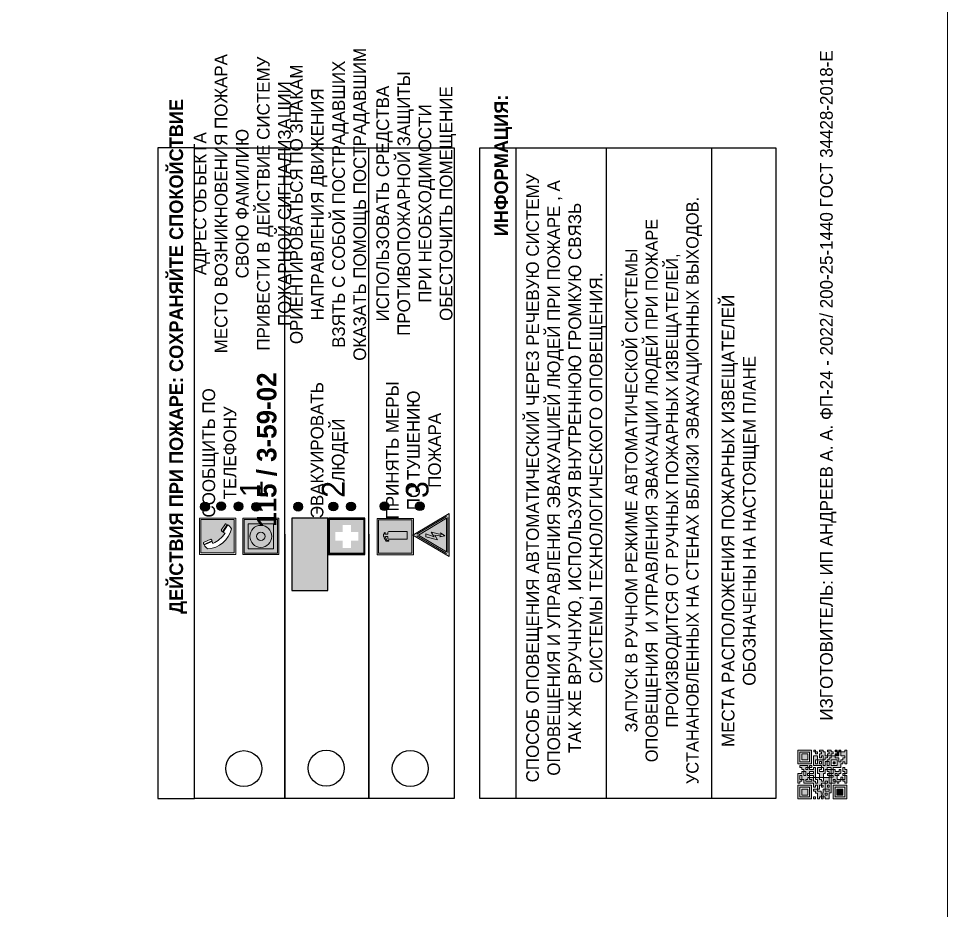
# Model space of a CAD drawing. Header units: millimetres. Extents: x 13114 to 67229, y 22859 to 38520.
# Drawn here: x 22358.1 to 22563.4, y 35170.5 to 35367.6 of the extents above; entities that cross this region are included whole.
import ezdxf

# ---------------------------------------------------------------- set-up
doc = ezdxf.new("R2010")
doc.units = ezdxf.units.MM
doc.styles.add('обычный', font='arial.ttf')

# ---------------------------------------------------------------- blocks, each defined once
blk = doc.blocks.new('A$C3E6D3DDE')
at = {"lineweight": 5}
h = blk.add_hatch(color=40, dxfattribs=at)
h.paths.add_polyline_path([(24.1, 1.45), (16.46, -11.35), (31.74, -11.35)])
h.paths.add_polyline_path([(24.09, -0.46), (30.03, -10.41), (18.14, -10.41)], flags=16)
h.paths.add_polyline_path([(24.54, -3.08), (23.41, -6.02), (25.13, -5.01), (24.33, -8.5), (24.82, -8.27), (23.79, -9.86), (23.4, -8.04), (23.8, -8.43), (24.04, -6.29), (22.39, -7.25), (23.44, -3.08)], flags=0)
h = blk.add_hatch(color=256, dxfattribs=at)
h.paths.add_polyline_path([(24.37, 0.03, 0.567511), (23.82, 0.03), (17.59, -10.4, 0.582454), (17.86, -10.88), (30.32, -10.88, 0.582149), (30.6, -10.4)])
h.paths.add_polyline_path([(24.09, -0.46), (18.14, -10.41), (30.03, -10.41)], flags=16)
h.paths.add_polyline_path([(24.54, -3.08), (23.41, -6.02), (25.13, -5.01), (24.33, -8.5), (24.82, -8.27), (23.79, -9.86), (23.4, -8.04), (23.8, -8.43), (24.04, -6.29), (22.39, -7.25), (23.44, -3.08)], flags=0)
h = blk.add_hatch(color=40, dxfattribs=at)
h.paths.add_polyline_path([(24.09, -0.46), (18.14, -10.41), (30.03, -10.41)])
h.paths.add_polyline_path([(24.82, -8.27), (23.79, -9.86), (23.4, -8.04), (23.8, -8.43), (24.04, -6.29), (22.39, -7.25), (23.44, -3.08), (24.54, -3.08), (23.41, -6.02), (25.13, -5.01), (24.33, -8.5)], flags=16)
at = {"color": 40, "lineweight": 5}
for p, q in [((16.46, -11.35), (24.1, 1.45)), ((24.1, 1.45), (31.74, -11.35))]:
    blk.add_line(p, q, dxfattribs=at)
at = {"lineweight": 5}
for p, q in [((17.59, -10.4), (23.82, 0.03)), ((24.37, 0.03), (30.6, -10.4)), ((18.14, -10.41), (24.09, -0.46)), ((23.44, -3.08), (22.39, -7.25)), ((23.41, -6.02), (24.54, -3.08)), ((24.54, -3.08), (23.44, -3.08)), ((24.09, -0.46), (30.03, -10.41)), ((22.39, -7.25), (24.04, -6.29)), ((25.13, -5.01), (23.41, -6.02)), ((24.04, -6.29), (23.8, -8.43)), ((24.33, -8.5), (25.13, -5.01)), ((23.8, -8.43), (23.4, -8.04)), ((23.4, -8.04), (23.79, -9.86)), ((23.79, -9.86), (24.82, -8.27)), ((24.82, -8.27), (24.33, -8.5)), ((17.86, -10.88), (30.32, -10.88)), ((18.14, -10.41), (30.03, -10.41))]:
    blk.add_line(p, q, dxfattribs=at)
at = {"color": 50, "lineweight": 5}
blk.add_line((31.74, -11.35), (16.46, -11.35), dxfattribs=at)
blk = doc.blocks.new('A$C456E1F9C')
at = {"lineweight": 5}
h = blk.add_hatch(color=242, dxfattribs=at)
h.paths.add_polyline_path([(0.51, -1.47), (0.51, -13.26), (12.29, -13.26), (12.29, -1.47)])
h.paths.add_polyline_path([(5.42, -4.95, -0.254479), (4.78, -5.4), (3.52, -2.53, -0.209735), (4.23, -2.4)], flags=16)
h.paths.add_polyline_path([(8.53, -8.6), (10.87, -10.17), (10.54, -10.76), (8.03, -9.13, -0.192251)], flags=16)
h.paths.add_polyline_path([(4.61, -5.49, 0.005518), (3.87, -5.72, 0.128647), (7.49, -10.01, 0.00809), (7.83, -9.33), (10.47, -10.97, -0.16736), (8.99, -12.25, -0.327862), (1.95, -3.95, -0.166952), (3.36, -2.62)], flags=16)
at = {"color": 242, "lineweight": 5}
for p, q in [((0, -13.77), (0, -0.97)), ((12.8, -0.97), (0, -0.97)), ((4.61, -5.49), (3.36, -2.62)), ((3.52, -2.53), (4.78, -5.4)), ((4.23, -2.4), (5.42, -4.95)), ((12.8, -13.77), (12.8, -0.97)), ((7.83, -9.33), (10.47, -10.97)), ((8.03, -9.13), (10.54, -10.76)), ((10.81, -10.12), (8.53, -8.6)), ((10.54, -10.76), (10.8, -10.3)), ((10.8, -10.3), (10.81, -10.12)), ((0, -13.77), (12.8, -13.77))]:
    blk.add_line(p, q, dxfattribs=at)
blk.add_lwpolyline([(0.51, -1.47), (12.29, -1.47), (12.29, -13.26), (0.51, -13.26)], close=True, dxfattribs=at)
for centre, radius, start, end in [((4.59, -5.34), 2.99, 114.2845, 152.1974), ((4.02, -3.27), 0.891, 76.3284, 123.7092), ((11.12, -3.31), 9.19, 183.9915, 256.6009), ((14.98, -39.1), 35.17, 107.1487, 108.4135), ((13.86, -0.94), 11.08, 205.5536, 234.8762), ((4.68, -4.59), 0.824, 276.9621, 334.0723), ((-13.31, 0.8), 23.44, 332.5487, 334.4027), ((8.94, -9.5), 0.989, 114.4092, 157.9388), ((7.87, -9.46), 3, 291.9291, 329.9329)]:
    blk.add_arc(centre, radius, start, end, dxfattribs=at)
blk = doc.blocks.new('A$C54414219')
at = {"true_color": 0xffffff}
h = blk.add_hatch(color=7, dxfattribs=at)
h.paths.add_polyline_path([(2.39, -9.45), (2.39, -18.3), (11.23, -18.3), (11.23, -9.45)], flags=0)
h.paths.add_polyline_path([(10.71, -13.87, -1), (2.92, -13.87, -1)], flags=0)
h.paths.add_polyline_path([(8.3, -13.87, -1), (5.33, -13.87, -1)], flags=0)
h.paths.add_polyline_path([(0.41, -7.47), (0.41, -20.27), (13.21, -20.27), (13.21, -7.47)])
h.paths.add_polyline_path([(0.92, -19.77), (12.71, -19.77), (12.71, -7.98), (0.92, -7.98)], flags=16)
h.paths.add_polyline_path([(11.23, -9.45), (11.23, -18.3), (2.39, -18.3), (2.39, -9.45)], flags=0)
at = {"lineweight": 5}
h = blk.add_hatch(color=242, dxfattribs=at)
h.paths.add_polyline_path([(12.71, -7.98), (0.92, -7.98), (0.92, -19.77), (12.71, -19.77)])
h.paths.add_polyline_path([(11.23, -18.3), (2.39, -18.3), (2.39, -9.45), (11.23, -9.45)], flags=16)
h.paths.add_polyline_path([(10.71, -13.87, -1), (2.92, -13.87, -1)], flags=0)
h.paths.add_polyline_path([(8.3, -13.87, -1), (5.33, -13.87, -1)], flags=0)
at = {"true_color": 0xffffff}
h = blk.add_hatch(color=7, dxfattribs=at)
h.paths.add_polyline_path([(2.39, -9.45), (2.39, -18.3), (11.23, -18.3), (11.23, -9.45)])
h.paths.add_polyline_path([(10.71, -13.87, -1), (2.92, -13.87, -1)], flags=16)
h.paths.add_polyline_path([(8.3, -13.87, -1), (5.33, -13.87, -1)], flags=0)
at = {"lineweight": 5}
h = blk.add_hatch(color=242, dxfattribs=at)
h.paths.add_polyline_path([(2.92, -13.87, 1), (10.71, -13.87, 1)])
h.paths.add_polyline_path([(8.3, -13.87, -1), (5.33, -13.87, -1)], flags=16)
at = {"color": 242, "lineweight": 5}
for p, q in [((0.41, -20.27), (0.41, -7.47)), ((0.41, -7.47), (13.21, -7.47)), ((0.41, -7.47), (13.21, -7.47)), ((13.21, -20.27), (13.21, -7.47)), ((0.41, -20.27), (13.21, -20.27))]:
    blk.add_line(p, q, dxfattribs=at)
for points in [[(0.92, -7.98), (12.71, -7.98), (12.71, -19.77), (0.92, -19.77)], [(2.39, -9.45), (11.23, -9.45), (11.23, -18.3), (2.39, -18.3)]]:
    blk.add_lwpolyline(points, close=True, dxfattribs=at)
for radius in [3.89, 1.49]:
    blk.add_circle((6.81, -13.87), radius, dxfattribs=at)
blk = doc.blocks.new('A$C32E8229D')
at = {"true_color": 0xffffff}
blk.add_hatch(color=7, dxfattribs=at).paths.add_polyline_path([(0, 0), (0, -8), (16, -8), (16, 0)])
h = blk.add_hatch(color=126)
h.paths.add_polyline_path([(0.2, -0.2), (15.8, -0.2), (15.8, -7.8), (0.2, -7.8)])
h.paths.add_polyline_path([(13.49, -2.05), (12.08, -2.05), (11.37, -2.63, 0.162397), (11.29, -2.84), (11.29, -3.63), (10.35, -3.63), (10.35, -4.05), (11.68, -4.05), (11.68, -3.48), (12.26, -4.28), (11.29, -5.1), (11.29, -6.78), (11.85, -6.78), (11.85, -5.44), (12.8, -4.64), (12.8, -5.94), (14.46, -5.94), (14.46, -5.39), (13.45, -5.39), (13.45, -3.97), (12.46, -2.59), (13.15, -2.59), (13.69, -3.34), (14.18, -3)], flags=16)
h.paths.add_polyline_path([(10.74, -1.82, 1), (11.8, -1.82, 1)], flags=16)
h.paths.add_polyline_path([(9.39, -3.59), (5.99, -3.59), (6.56, -3.03), (5.91, -3.03), (5.1, -3.83), (5.91, -4.64), (6.56, -4.64), (5.99, -4.09), (9.39, -4.09)], flags=16)
h.paths.add_polyline_path([(4.29, -1.08), (1.72, -1.08), (1.72, -6.6), (4.29, -6.6)], flags=16)
at = {"color": 126}
blk.add_lwpolyline([(16, -8), (0, -8), (0, 0), (16, 0)], close=True, dxfattribs=at)
blk = doc.blocks.new('A$C18900ED3')
h = blk.add_hatch(color=126)
h.paths.add_polyline_path([(-0.18, -0.18), (-7.02, -0.18), (-7.02, -7.02), (-0.18, -7.02)])
h.paths.add_polyline_path([(-5.89, -4.46), (-5.89, -2.77), (-4.46, -2.77), (-4.46, -1.31), (-2.77, -1.31), (-2.77, -2.77), (-1.33, -2.77), (-1.33, -4.46), (-2.77, -4.46), (-2.77, -5.89), (-4.46, -5.89), (-4.46, -4.46)], flags=16)
at = {"color": 126}
for p, q in [((-7.2, 0), (-7.2, -7.2)), ((0, 0), (-7.2, 0)), ((0, -7.2), (0, 0)), ((-7.02, -7.02), (-7.02, -0.18)), ((-7.02, -0.18), (-0.18, -0.18)), ((-0.18, -0.18), (-0.18, -7.02)), ((-7.2, -7.2), (0, -7.2)), ((-0.18, -7.02), (-7.02, -7.02))]:
    blk.add_line(p, q, dxfattribs=at)
blk = doc.blocks.new('A$C3AD82952')
at = {"true_color": 0xf5f5ff}
h = blk.add_hatch(color=7, dxfattribs=at)
h.dxf.hatch_style = 1
h.paths.add_polyline_path([(8.21, 8.73, 0.414214), (7.89, 9.05), (7.22, 9.05), (7.22, 9.92), (7.59, 9.92, 1), (7.57, 10.36), (7.22, 10.36), (7.22, 10.6), (6.43, 10.6), (6.43, 10.36), (6.01, 10.36), (4.74, 9.59), (4.74, 8.69), (4.98, 8.73), (4.98, 9.26), (6.12, 9.91), (6.43, 9.91), (6.43, 9.05), (5.76, 9.05, 0.414214), (5.44, 8.73), (5.44, 2.2), (8.21, 2.2)], flags=0)
h.paths.add_polyline_path([(12.8, 12.8), (0, 12.8), (0, 0), (12.8, 0)])
h.paths.add_polyline_path([(0.51, 12.29), (12.29, 12.29), (12.29, 0.51), (0.51, 0.51)], flags=16)
h.paths.add_polyline_path([(4.74, 9.59), (6.01, 10.36), (6.43, 10.36), (6.43, 10.6), (7.22, 10.6), (7.22, 10.36), (7.59, 10.36, -0.94586), (7.59, 9.92), (7.22, 9.92), (7.22, 9.05), (7.89, 9.05, -0.414214), (8.21, 8.73), (8.21, 2.2), (5.44, 2.2), (5.44, 8.73, -0.414214), (5.76, 9.05), (6.43, 9.05), (6.43, 9.91), (6.12, 9.91), (4.98, 9.26), (4.98, 8.73), (4.74, 8.69)], flags=0)
h = blk.add_hatch(color=242)
h.dxf.hatch_style = 1
h.paths.add_polyline_path([(12.29, 12.29), (0.51, 12.29), (0.51, 0.51), (12.29, 0.51)])
h.paths.add_polyline_path([(4.74, 8.69), (4.74, 9.59), (6.01, 10.36), (6.43, 10.36), (6.43, 10.6), (7.22, 10.6), (7.22, 10.36), (7.59, 10.36, -0.94586), (7.59, 9.92), (7.22, 9.92), (7.22, 9.05), (7.89, 9.05, -0.414214), (8.21, 8.73), (8.21, 2.2), (5.44, 2.2), (5.44, 8.73, -0.414214), (5.76, 9.05), (6.43, 9.05), (6.43, 9.91), (6.12, 9.91), (4.98, 9.26), (4.98, 8.73)], flags=16)
h = blk.add_hatch(color=7, dxfattribs=at)
h.dxf.hatch_style = 1
h.paths.add_polyline_path([(8.21, 8.73, 0.414214), (7.89, 9.05), (7.22, 9.05), (7.22, 9.92), (7.59, 9.92, 1), (7.57, 10.36), (7.22, 10.36), (7.22, 10.6), (6.43, 10.6), (6.43, 10.36), (6.01, 10.36), (4.74, 9.59), (4.74, 8.69), (4.98, 8.73), (4.98, 9.26), (6.12, 9.91), (6.43, 9.91), (6.43, 9.05), (5.76, 9.05, 0.414214), (5.44, 8.73), (5.44, 2.2), (8.21, 2.2)])
at = {"color": 242, "lineweight": 5}
for p, q in [((0, 0), (0, 12.8)), ((0, 12.8), (12.8, 12.8)), ((6.01, 10.36), (4.74, 9.59)), ((4.98, 9.26), (6.12, 9.91)), ((6.01, 10.36), (6.43, 10.36)), ((6.12, 9.91), (6.43, 9.91)), ((7.22, 10.6), (6.43, 10.6)), ((6.43, 10.6), (6.43, 10.36)), ((6.43, 9.91), (6.43, 9.05)), ((7.22, 10.36), (7.22, 10.6)), ((7.59, 10.36), (7.22, 10.36)), ((7.22, 9.05), (7.22, 9.92)), ((7.59, 9.92), (7.22, 9.92)), ((12.8, 0), (12.8, 12.8)), ((4.74, 9.59), (4.74, 8.69)), ((4.74, 8.69), (4.98, 8.73)), ((4.98, 8.73), (4.98, 9.26)), ((5.44, 2.2), (5.44, 8.73)), ((5.76, 9.05), (6.43, 9.05)), ((7.89, 9.05), (7.22, 9.05)), ((8.21, 2.2), (8.21, 8.73)), ((0, 0), (12.8, 0)), ((5.44, 2.2), (8.21, 2.2))]:
    blk.add_line(p, q, dxfattribs=at)
blk.add_lwpolyline([(0.51, 12.29), (12.29, 12.29), (12.29, 0.51), (0.51, 0.51)], close=True, dxfattribs=at)
for centre, radius, start, end in [((7.58, 10.14), 0.223, 273.1875, 86.8125), ((5.76, 8.73), 0.32, 90, 180), ((7.89, 8.73), 0.32, 0, 90)]:
    blk.add_arc(centre, radius, start, end, dxfattribs=at)
blk = doc.blocks.new('QR')
at = {"lineweight": 0}
h = blk.add_hatch(color=256, dxfattribs=at)
h.dxf.hatch_style = 1
h.paths.add_polyline_path([(9241.16, 2687.38), (9242.01, 2687.38), (9242.01, 2687.83), (9241.59, 2687.83), (9241.59, 2688.68), (9239.45, 2688.68), (9239.45, 2688.25), (9239.86, 2688.25), (9239.86, 2687.83), (9240.29, 2687.83), (9240.29, 2688.25), (9241.16, 2688.25), (9241.16, 2687.83), (9240.29, 2687.83), (9240.29, 2687.38), (9239.45, 2687.38), (9239.45, 2685.22), (9238.57, 2685.22), (9238.57, 2684.8), (9239.02, 2684.8), (9239.02, 2684.37), (9238.13, 2684.37), (9238.13, 2683.92), (9239.02, 2683.92), (9239.02, 2683.5), (9239.44, 2683.5), (9239.44, 2682.64), (9239.87, 2682.64), (9239.87, 2682.18), (9239.44, 2682.18), (9239.44, 2682.64), (9238.13, 2682.64), (9238.13, 2681.76), (9237.71, 2681.76), (9237.71, 2682.64), (9238.13, 2682.64), (9238.13, 2683.07), (9237.27, 2683.07), (9237.27, 2683.51), (9237.71, 2683.51), (9237.71, 2684.37), (9238.13, 2684.37), (9238.13, 2685.22), (9237.71, 2685.22), (9237.71, 2684.8), (9237.28, 2684.8), (9237.28, 2684.38), (9235.98, 2684.38), (9235.98, 2683.92), (9236.4, 2683.92), (9236.4, 2683.49), (9236.84, 2683.49), (9236.84, 2683.07), (9236.4, 2683.07), (9236.4, 2682.64), (9235.98, 2682.64), (9235.98, 2681.76), (9237.29, 2681.76), (9237.29, 2681.33), (9239.43, 2681.33), (9239.43, 2681.76), (9240.74, 2681.76), (9240.74, 2683.05), (9239.87, 2683.05), (9239.87, 2683.5), (9240.29, 2683.5), (9240.29, 2683.91), (9240.74, 2683.91), (9240.74, 2684.81), (9240.29, 2684.81), (9240.29, 2684.79), (9240.29, 2684.37), (9239.45, 2684.37), (9239.45, 2684.8), (9239.87, 2684.8), (9239.87, 2685.21), (9240.74, 2685.21), (9240.74, 2686.1), (9240.29, 2686.1), (9240.29, 2685.64), (9239.86, 2685.64), (9239.86, 2686.95), (9240.29, 2686.95), (9240.29, 2686.52), (9240.74, 2686.52), (9240.74, 2686.1), (9241.16, 2686.1), (9241.16, 2686.53), (9241.59, 2686.53), (9241.59, 2686.1), (9242.02, 2686.1), (9242.02, 2685.21), (9241.59, 2685.21), (9241.59, 2686.1), (9241.16, 2686.1), (9241.16, 2685.21), (9240.74, 2685.21), (9240.74, 2684.81), (9242.89, 2684.81), (9242.89, 2685.22), (9242.47, 2685.22), (9242.47, 2686.11), (9242.89, 2686.11), (9242.89, 2686.52), (9242.46, 2686.52), (9242.46, 2686.95), (9242.89, 2686.95), (9242.89, 2686.52), (9243.32, 2686.52), (9243.32, 2688.26), (9242.9, 2688.26), (9242.9, 2687.83), (9242.47, 2687.83), (9242.47, 2687.38), (9242.01, 2687.38), (9242.01, 2686.94), (9241.16, 2686.94)])
h.paths.add_polyline_path([(9239.02, 2682.18), (9239.02, 2681.76), (9238.54, 2681.76), (9238.54, 2682.18)], flags=16)
h.paths.add_polyline_path([(9237.27, 2682.65), (9237.27, 2682.19), (9236.83, 2682.19), (9236.83, 2682.65)], flags=16)
h = blk.add_hatch(color=256, dxfattribs=at)
h.dxf.hatch_style = 1
h.paths.add_polyline_path([(9238.15, 2687.83), (9236.83, 2687.83), (9236.83, 2686.52), (9238.15, 2686.52)], flags=0)
h.paths.add_polyline_path([(9239.01, 2685.65), (9239.01, 2688.68), (9235.98, 2688.68), (9235.98, 2685.65)])
h.paths.add_polyline_path([(9236.41, 2686.1), (9236.41, 2688.26), (9238.56, 2688.26), (9238.56, 2686.1)], flags=16)
h.paths.add_polyline_path([(9236.83, 2686.52), (9236.83, 2687.83), (9238.15, 2687.83), (9238.15, 2686.52)], flags=0)
h = blk.add_hatch(color=256, dxfattribs=at)
h.dxf.hatch_style = 1
h.paths.add_polyline_path([(9238.15, 2686.52), (9238.15, 2687.83), (9236.83, 2687.83), (9236.83, 2686.52)])
h.paths.add_polyline_path([(9245.91, 2686.52), (9245.91, 2687.83), (9244.59, 2687.83), (9244.59, 2686.52)], flags=0)
h.paths.add_polyline_path([(9246.77, 2685.65), (9246.77, 2688.68), (9243.74, 2688.68), (9243.74, 2685.65)])
h.paths.add_polyline_path([(9244.17, 2686.1), (9244.17, 2688.26), (9246.32, 2688.26), (9246.32, 2686.1)], flags=16)
h.paths.add_polyline_path([(9244.59, 2686.52), (9244.59, 2687.83), (9245.91, 2687.83), (9245.91, 2686.52)], flags=0)
h = blk.add_hatch(color=256, dxfattribs=at)
h.dxf.hatch_style = 1
h.paths.add_polyline_path([(9240.75, 2681.76), (9240.75, 2681.35), (9241.17, 2681.35), (9241.17, 2681.76)])
h.paths.add_polyline_path([(9241.6, 2682.18), (9241.17, 2682.18), (9241.17, 2681.76), (9241.6, 2681.76)])
h.paths.add_polyline_path([(9242.47, 2681.34), (9242.47, 2682.19), (9242.02, 2682.19), (9242.02, 2681.76), (9241.6, 2681.76), (9241.6, 2681.34)])
h.paths.add_polyline_path([(9239.87, 2678.3), (9239.44, 2678.3), (9239.44, 2677.89), (9241.17, 2677.89), (9241.17, 2678.3), (9240.28, 2678.3), (9240.28, 2678.73), (9239.87, 2678.73)])
h.paths.add_polyline_path([(9240.75, 2678.73), (9240.75, 2679.19), (9240.28, 2679.19), (9240.28, 2678.73)])
h.paths.add_polyline_path([(9241.6, 2678.73), (9241.17, 2678.73), (9241.17, 2678.3), (9241.6, 2678.3)])
h.paths.add_polyline_path([(9242.02, 2678.3), (9241.6, 2678.3), (9241.6, 2677.89), (9242.48, 2677.89), (9242.48, 2678.31), (9242.9, 2678.31), (9242.9, 2678.73), (9242.02, 2678.73)])
h.paths.add_polyline_path([(9246.36, 2684.37), (9246.36, 2684.79), (9245.93, 2684.79), (9245.93, 2684.37)])
h.paths.add_polyline_path([(9246.78, 2685.2), (9246.36, 2685.2), (9246.36, 2684.79), (9246.78, 2684.79)])
h.paths.add_polyline_path([(9245.91, 2687.83), (9244.59, 2687.83), (9244.59, 2686.52), (9245.91, 2686.52)])
h = blk.add_hatch(color=256, dxfattribs=at)
h.dxf.hatch_style = 1
h.paths.add_polyline_path([(9243.32, 2686.11), (9242.89, 2686.11), (9242.89, 2685.64), (9243.32, 2685.64)])
h.paths.add_polyline_path([(9239.02, 2683.07), (9239.02, 2683.5), (9238.56, 2683.5), (9238.56, 2683.07)])
h.paths.add_polyline_path([(9236.4, 2684.8), (9236.4, 2685.22), (9235.98, 2685.22), (9235.98, 2684.8)])
h.paths.add_polyline_path([(9236.4, 2683.07), (9236.4, 2683.49), (9235.98, 2683.49), (9235.98, 2683.07)])
h = blk.add_hatch(color=256, dxfattribs=at)
h.dxf.hatch_style = 1
h.paths.add_polyline_path([(9243.32, 2682.64), (9243.32, 2683.07), (9244.62, 2683.07), (9244.62, 2684.37), (9243.74, 2684.37), (9243.74, 2684.8), (9244.62, 2684.8), (9244.62, 2684.37), (9245.48, 2684.37), (9245.48, 2685.22), (9243.32, 2685.22), (9243.32, 2683.5), (9242.89, 2683.5), (9242.89, 2683.06), (9242.01, 2683.06), (9242.01, 2683.91), (9242.47, 2683.91), (9242.47, 2683.5), (9242.89, 2683.5), (9242.89, 2684.38), (9241.59, 2684.38), (9241.59, 2683.91), (9240.74, 2683.91), (9240.74, 2683.05), (9241.59, 2683.05), (9241.59, 2682.64), (9242.47, 2682.64), (9242.47, 2682.19), (9242.91, 2682.19), (9242.91, 2681.34), (9242.48, 2681.34), (9242.48, 2680.91), (9242.91, 2680.91), (9242.91, 2679.17), (9243.75, 2679.17), (9243.75, 2678.73), (9244.2, 2678.73), (9244.2, 2678.3), (9243.75, 2678.3), (9243.75, 2677.88), (9246.78, 2677.88), (9246.78, 2678.3), (9246.35, 2678.3), (9246.35, 2679.19), (9245.48, 2679.19), (9245.48, 2678.31), (9245.05, 2678.31), (9245.05, 2678.73), (9244.62, 2678.73), (9244.62, 2679.19), (9244.2, 2679.19), (9244.2, 2679.61), (9245.05, 2679.61), (9245.05, 2680.46), (9245.48, 2680.46), (9245.48, 2681.34), (9245.04, 2681.34), (9245.04, 2681.76), (9244.63, 2681.76), (9244.63, 2682.19), (9244.21, 2682.19), (9244.21, 2681.76), (9243.32, 2681.76), (9243.32, 2682.19), (9244.21, 2682.19), (9244.21, 2682.64)])
h.paths.add_polyline_path([(9243.75, 2683.49), (9243.75, 2683.92), (9244.21, 2683.92), (9244.21, 2683.49)], flags=16)
h.paths.add_polyline_path([(9243.32, 2681.34), (9244.63, 2681.34), (9244.63, 2680.04), (9243.32, 2680.04)], flags=16)
h.paths.add_polyline_path([(9243.76, 2680.89), (9244.18, 2680.89), (9244.18, 2680.48), (9243.76, 2680.48)], flags=0)
h = blk.add_hatch(color=256, dxfattribs=at)
h.dxf.hatch_style = 1
h.paths.add_polyline_path([(9246.36, 2683.07), (9246.78, 2683.07), (9246.78, 2683.92), (9246.36, 2683.92), (9246.36, 2683.49), (9245.92, 2683.49), (9245.92, 2683.92), (9245.06, 2683.92), (9245.06, 2683.49), (9245.48, 2683.49), (9245.48, 2683.07), (9244.62, 2683.07), (9244.62, 2682.65), (9245.05, 2682.65), (9245.05, 2682.18), (9245.48, 2682.18), (9245.48, 2682.65), (9246.36, 2682.65)])
h.paths.add_polyline_path([(9246.78, 2682.18), (9246.36, 2682.18), (9246.36, 2681.75), (9245.92, 2681.75), (9245.92, 2682.18), (9245.48, 2682.18), (9245.48, 2681.34), (9245.48, 2681.34), (9245.94, 2681.34), (9245.94, 2680.91), (9246.36, 2680.91), (9246.36, 2681.34), (9246.78, 2681.34)])
h = blk.add_hatch(color=256, dxfattribs=at)
h.dxf.hatch_style = 1
h.paths.add_polyline_path([(9235.98, 2680.9), (9235.98, 2677.86), (9239.02, 2677.86), (9239.02, 2680.9)])
h.paths.add_polyline_path([(9238.57, 2680.48), (9238.57, 2678.32), (9236.41, 2678.32), (9236.41, 2680.48)], flags=16)
h.paths.add_polyline_path([(9238.15, 2680.05), (9238.15, 2678.74), (9236.83, 2678.74), (9236.83, 2680.05)], flags=0)
h = blk.add_hatch(color=256, dxfattribs=at)
h.dxf.hatch_style = 1
h.paths.add_polyline_path([(9242.02, 2680.46), (9242.48, 2680.46), (9242.48, 2680.91), (9241.58, 2680.91), (9241.58, 2681.35), (9241.17, 2681.35), (9241.17, 2680.91), (9240.75, 2680.91), (9240.75, 2681.33), (9239.43, 2681.33), (9239.43, 2680.46), (9239.86, 2680.46), (9239.86, 2680.92), (9240.3, 2680.92), (9240.3, 2680.46), (9239.86, 2680.46), (9239.86, 2680.04), (9239.44, 2680.04), (9239.44, 2679.62), (9239.86, 2679.62), (9239.86, 2679.19), (9240.29, 2679.19), (9240.29, 2680.03), (9241.18, 2680.03), (9241.18, 2680.47), (9241.6, 2680.47), (9241.6, 2680.03), (9241.18, 2680.03), (9241.18, 2679.61), (9241.6, 2679.61), (9241.6, 2679.19), (9242.47, 2679.19), (9242.47, 2679.6), (9242.02, 2679.6)])
h = blk.add_hatch(color=256, dxfattribs=at)
h.dxf.hatch_style = 1
h.paths.add_polyline_path([(9244.18, 2680.48), (9244.18, 2680.89), (9243.76, 2680.89), (9243.76, 2680.48)])
h = blk.add_hatch(color=256, dxfattribs=at)
h.dxf.hatch_style = 1
h.paths.add_polyline_path([(9238.15, 2680.05), (9236.83, 2680.05), (9236.83, 2678.74), (9238.15, 2678.74)])
h = blk.add_hatch(color=256, dxfattribs=at)
h.dxf.hatch_style = 1
h.paths.add_polyline_path([(9245.93, 2680.04), (9245.93, 2680.46), (9245.48, 2680.46), (9245.48, 2679.62), (9246.35, 2679.62), (9246.35, 2680.04)])
h.paths.add_polyline_path([(9246.78, 2680.04), (9246.78, 2680.46), (9246.35, 2680.46), (9246.35, 2680.04)])
h.paths.add_polyline_path([(9246.78, 2679.18), (9246.78, 2679.62), (9246.35, 2679.62), (9246.35, 2679.18)])
for points in [[(9237.71, 2685.22), (9238.13, 2685.22), (9238.13, 2684.37), (9237.71, 2684.37), (9237.71, 2683.51), (9237.27, 2683.51), (9237.27, 2683.07), (9238.13, 2683.07), (9238.13, 2682.64), (9237.71, 2682.64), (9237.71, 2681.76), (9238.13, 2681.76), (9238.13, 2682.64), (9239.44, 2682.64), (9239.44, 2683.5), (9239.02, 2683.5), (9239.02, 2683.07), (9238.56, 2683.07), (9238.56, 2683.5), (9239.02, 2683.5), (9239.02, 2683.92), (9238.13, 2683.92), (9238.13, 2684.37), (9239.02, 2684.37), (9239.02, 2684.8), (9238.57, 2684.8), (9238.57, 2685.22), (9239.45, 2685.22), (9239.45, 2687.38), (9240.29, 2687.38), (9240.29, 2687.83), (9239.86, 2687.83), (9239.86, 2688.25), (9239.45, 2688.25), (9239.45, 2688.68), (9241.59, 2688.68), (9241.59, 2687.83), (9242.01, 2687.83), (9242.01, 2687.38), (9242.47, 2687.38), (9242.47, 2687.83), (9242.9, 2687.83), (9242.9, 2688.26), (9243.32, 2688.26), (9243.32, 2686.52), (9242.89, 2686.52), (9242.89, 2686.11), (9243.32, 2686.11), (9243.32, 2685.64), (9242.89, 2685.64), (9242.89, 2686.11), (9242.47, 2686.11), (9242.47, 2685.22), (9242.89, 2685.22), (9242.89, 2684.81), (9240.74, 2684.81), (9240.74, 2683.91), (9241.59, 2683.91), (9241.59, 2684.38), (9242.89, 2684.38), (9242.89, 2683.5), (9242.47, 2683.5), (9242.47, 2683.91), (9242.01, 2683.91), (9242.01, 2683.06), (9242.89, 2683.06), (9242.89, 2683.5), (9243.32, 2683.5), (9243.32, 2685.22), (9245.48, 2685.22), (9245.48, 2684.37), (9244.62, 2684.37), (9244.62, 2683.07), (9245.48, 2683.07), (9245.48, 2683.49), (9245.06, 2683.49), (9245.06, 2683.92), (9245.92, 2683.92), (9245.92, 2683.49), (9246.36, 2683.49), (9246.36, 2683.92), (9246.78, 2683.92), (9246.78, 2683.07), (9246.36, 2683.07), (9246.36, 2682.65), (9245.48, 2682.65), (9245.48, 2682.18), (9245.92, 2682.18), (9245.92, 2681.75), (9246.36, 2681.75), (9246.36, 2682.18), (9246.78, 2682.18), (9246.78, 2681.34), (9246.36, 2681.34), (9246.36, 2680.91), (9245.94, 2680.91), (9245.94, 2681.34), (9245.48, 2681.34), (9245.48, 2680.46), (9245.93, 2680.46), (9245.93, 2680.04), (9246.35, 2680.04), (9246.35, 2680.46), (9246.78, 2680.46), (9246.78, 2680.04), (9246.78, 2680.04), (9246.35, 2680.04), (9246.35, 2679.62), (9246.78, 2679.62), (9246.78, 2679.18), (9246.35, 2679.18), (9246.35, 2678.3), (9246.78, 2678.3), (9246.78, 2677.88), (9243.75, 2677.88), (9243.75, 2678.3), (9244.2, 2678.3), (9244.2, 2678.73), (9243.75, 2678.73), (9243.75, 2679.17), (9242.91, 2679.17), (9242.91, 2680.91), (9242.48, 2680.91), (9242.48, 2680.46), (9242.02, 2680.46), (9242.02, 2679.6), (9242.47, 2679.6), (9242.47, 2679.19), (9241.6, 2679.19), (9241.6, 2679.61), (9241.18, 2679.61), (9241.18, 2680.03), (9240.29, 2680.03), (9240.29, 2679.19), (9240.75, 2679.19), (9240.75, 2678.73), (9240.28, 2678.73), (9240.28, 2678.3), (9241.17, 2678.3), (9241.17, 2678.73), (9241.6, 2678.73), (9241.6, 2678.3), (9242.02, 2678.3), (9242.02, 2678.73), (9242.9, 2678.73), (9242.9, 2678.31), (9242.48, 2678.31), (9242.48, 2677.89), (9241.6, 2677.89), (9241.6, 2678.3), (9241.17, 2678.3), (9241.17, 2677.89), (9239.44, 2677.89), (9239.44, 2678.3), (9239.87, 2678.3), (9239.87, 2678.73), (9240.28, 2678.73), (9240.28, 2679.19), (9240.29, 2679.19), (9239.86, 2679.19), (9239.86, 2679.62), (9239.44, 2679.62), (9239.44, 2680.04), (9239.86, 2680.04), (9239.86, 2680.46), (9239.43, 2680.46), (9239.43, 2681.33), (9237.29, 2681.33), (9237.29, 2681.76), (9235.98, 2681.76), (9235.98, 2682.64), (9236.4, 2682.64), (9236.4, 2683.07), (9235.98, 2683.07), (9235.98, 2683.49), (9236.4, 2683.49), (9236.4, 2683.92), (9235.98, 2683.92), (9235.98, 2684.38), (9237.28, 2684.38), (9237.28, 2684.8), (9237.71, 2684.8), (9237.71, 2685.22), (9237.92, 2685.22)], [(9240.74, 2686.1), (9240.74, 2686.52), (9240.29, 2686.52), (9240.29, 2686.95), (9239.86, 2686.95), (9239.86, 2685.64), (9240.29, 2685.64), (9240.29, 2686.1), (9240.74, 2686.1), (9240.74, 2686.52)], [(9240.74, 2685.21), (9239.87, 2685.21), (9239.87, 2684.8), (9239.45, 2684.8), (9239.45, 2684.37), (9240.29, 2684.37), (9240.29, 2684.79), (9240.29, 2684.81), (9240.74, 2684.81), (9240.74, 2685.21), (9239.87, 2685.21)], [(9244.62, 2684.37), (9244.62, 2684.8), (9243.74, 2684.8), (9243.74, 2684.37), (9244.62, 2684.37)], [(9240.74, 2683.05), (9240.74, 2681.76), (9239.43, 2681.76), (9239.43, 2681.33), (9240.75, 2681.33), (9240.75, 2681.35), (9240.75, 2680.91), (9241.17, 2680.91), (9241.17, 2681.35), (9241.58, 2681.35), (9241.58, 2680.91), (9242.48, 2680.91), (9242.48, 2681.34), (9242.91, 2681.34), (9242.91, 2682.19), (9242.47, 2682.19), (9242.47, 2682.64), (9241.59, 2682.64), (9241.59, 2683.05), (9240.74, 2683.05)], [(9240.74, 2683.91), (9240.29, 2683.91), (9240.29, 2683.5), (9239.87, 2683.5), (9239.87, 2683.05), (9240.74, 2683.05), (9240.74, 2683.91)], [(9244.62, 2683.07), (9243.32, 2683.07), (9243.32, 2682.64), (9244.21, 2682.64), (9244.21, 2682.19), (9243.32, 2682.19), (9243.32, 2681.76), (9244.21, 2681.76), (9244.21, 2682.19), (9244.63, 2682.19), (9244.63, 2681.76), (9245.04, 2681.76), (9245.04, 2681.34), (9245.48, 2681.34)], [(9245.48, 2682.18), (9245.05, 2682.18), (9245.05, 2682.65), (9244.62, 2682.65), (9244.62, 2683.07)], [(9239.86, 2680.46), (9239.86, 2680.92), (9240.3, 2680.92), (9240.3, 2680.46), (9239.86, 2680.46)], [(9241.6, 2681.76), (9242.02, 2681.76), (9242.02, 2682.19), (9242.47, 2682.19), (9242.47, 2681.34), (9241.6, 2681.34), (9241.6, 2681.76)], [(9245.48, 2682.18), (9245.48, 2681.34)], [(9245.48, 2680.46), (9245.05, 2680.46), (9245.05, 2679.61), (9244.2, 2679.61), (9244.2, 2679.19), (9244.62, 2679.19), (9244.62, 2678.73), (9245.05, 2678.73), (9245.05, 2678.31), (9245.48, 2678.31), (9245.48, 2679.19), (9246.35, 2679.19), (9246.35, 2679.07)], [(9246.35, 2679.62), (9245.48, 2679.62), (9245.48, 2680.46)], [(9245.48, 2680.46), (9245.48, 2679.62), (9246.35, 2679.62), (9246.35, 2680.04), (9245.93, 2680.04), (9245.93, 2680.46), (9245.48, 2680.46), (9245.48, 2679.62)], [(9246.35, 2679.62), (9246.35, 2679.18)]]:
    blk.add_lwpolyline(points, dxfattribs=at)
for points in [[(9235.98, 2685.65), (9239.01, 2685.65), (9239.01, 2688.68), (9235.98, 2688.68)], [(9236.41, 2688.26), (9238.56, 2688.26), (9238.56, 2686.1), (9236.41, 2686.1)], [(9236.83, 2687.83), (9238.15, 2687.83), (9238.15, 2686.52), (9236.83, 2686.52)], [(9240.29, 2687.83), (9241.16, 2687.83), (9241.16, 2688.25), (9240.29, 2688.25)], [(9240.29, 2688.25), (9241.16, 2688.25), (9241.16, 2687.83), (9240.29, 2687.83)], [(9242.01, 2687.38), (9241.16, 2687.38), (9241.16, 2686.94), (9242.01, 2686.94)], [(9241.16, 2687.38), (9242.01, 2687.38), (9242.01, 2686.94), (9241.16, 2686.94)], [(9242.89, 2686.52), (9242.46, 2686.52), (9242.46, 2686.95), (9242.89, 2686.95)], [(9243.74, 2685.65), (9246.77, 2685.65), (9246.77, 2688.68), (9243.74, 2688.68)], [(9244.17, 2688.26), (9246.32, 2688.26), (9246.32, 2686.1), (9244.17, 2686.1)], [(9244.59, 2687.83), (9245.91, 2687.83), (9245.91, 2686.52), (9244.59, 2686.52)], [(9235.98, 2684.8), (9236.4, 2684.8), (9236.4, 2685.22), (9235.98, 2685.22)], [(9241.16, 2686.1), (9240.74, 2686.1), (9240.74, 2685.21), (9241.16, 2685.21)], [(9241.16, 2686.53), (9241.59, 2686.53), (9241.59, 2686.1), (9241.16, 2686.1)], [(9241.59, 2686.1), (9242.02, 2686.1), (9242.02, 2685.21), (9241.59, 2685.21)], [(9245.93, 2684.79), (9246.36, 2684.79), (9246.36, 2684.37), (9245.93, 2684.37)], [(9246.36, 2685.2), (9246.78, 2685.2), (9246.78, 2684.79), (9246.36, 2684.79)], [(9236.4, 2683.07), (9236.84, 2683.07), (9236.84, 2683.49), (9236.4, 2683.49)], [(9243.75, 2683.92), (9244.21, 2683.92), (9244.21, 2683.49), (9243.75, 2683.49)], [(9235.98, 2677.86), (9239.02, 2677.86), (9239.02, 2680.9), (9235.98, 2680.9)], [(9236.83, 2682.19), (9237.27, 2682.19), (9237.27, 2682.65), (9236.83, 2682.65)], [(9238.54, 2682.18), (9239.02, 2682.18), (9239.02, 2681.76), (9238.54, 2681.76)], [(9239.44, 2682.64), (9239.87, 2682.64), (9239.87, 2682.18), (9239.44, 2682.18)], [(9240.75, 2681.76), (9241.17, 2681.76), (9241.17, 2681.35), (9240.75, 2681.35)], [(9241.17, 2682.18), (9241.6, 2682.18), (9241.6, 2681.76), (9241.17, 2681.76)], [(9243.32, 2680.04), (9244.63, 2680.04), (9244.63, 2681.34), (9243.32, 2681.34)], [(9243.76, 2680.89), (9244.18, 2680.89), (9244.18, 2680.48), (9243.76, 2680.48)], [(9236.41, 2680.48), (9238.57, 2680.48), (9238.57, 2678.32), (9236.41, 2678.32)], [(9236.83, 2680.05), (9238.15, 2680.05), (9238.15, 2678.74), (9236.83, 2678.74)], [(9241.18, 2680.03), (9241.6, 2680.03), (9241.6, 2680.47), (9241.18, 2680.47)]]:
    blk.add_lwpolyline(points, close=True, dxfattribs=at)

msp = doc.modelspace()

# ---------------------------------------------------------------- hatches: boundary and pattern name
at = {"lineweight": 0}
h = msp.add_hatch(color=256, dxfattribs=at)
h.dxf.hatch_style = 1
h.paths.add_polyline_path([(22399.31, 35260.71, 1), (22399.31, 35258.78, 1)])
h = msp.add_hatch(color=256, dxfattribs=at)
h.dxf.hatch_style = 1
h.paths.add_polyline_path([(22402.89, 35260.81, 1), (22402.89, 35258.88, 1)])
h = msp.add_hatch(color=256, dxfattribs=at)
h.dxf.hatch_style = 1
h.paths.add_polyline_path([(22406.7, 35260.77, 1), (22406.7, 35258.84, 1)])
h = msp.add_hatch(color=256, dxfattribs=at)
h.dxf.hatch_style = 1
h.paths.add_polyline_path([(22410.63, 35260.69, 1), (22410.63, 35258.76, 1)])
h = msp.add_hatch(color=256, dxfattribs=at)
h.dxf.hatch_style = 1
h.paths.add_polyline_path([(22419.9, 35260.7, 1), (22419.9, 35258.77, 1)])
h = msp.add_hatch(color=256, dxfattribs=at)
h.dxf.hatch_style = 1
h.paths.add_polyline_path([(22427.68, 35260.74, 1), (22427.68, 35258.81, 1)])
h = msp.add_hatch(color=256, dxfattribs=at)
h.dxf.hatch_style = 1
h.paths.add_polyline_path([(22431.58, 35260.74, 1), (22431.58, 35258.8, 1)])
h = msp.add_hatch(color=256, dxfattribs=at)
h.dxf.hatch_style = 1
h.paths.add_polyline_path([(22439, 35260.79, 1), (22439, 35258.86, 1)])
h = msp.add_hatch(color=256, dxfattribs=at)
h.dxf.hatch_style = 1
h.paths.add_polyline_path([(22446.77, 35260.8, 1), (22446.77, 35258.87, 1)])

# ---------------------------------------------------------------- linework, layer by layer
at = {"color": 5, "lineweight": 0}
msp.add_lwpolyline([(21963.37, 35159.67), (22563.37, 35159.67), (22563.37, 35554.67), (21963.37, 35554.67)], close=True, dxfattribs=at)
for points in [[(22396.96, 35195.23), (22396.96, 35339), (22388.9, 35339), (22388.9, 35195.23)], [(22396.96, 35195.23), (22396.96, 35339), (22454.35, 35339), (22454.35, 35195.23)]]:
    msp.add_lwpolyline(points, close=True)
for points in [[(22416.95, 35253.65), (22416.95, 35195.23), (22416.95, 35339)], [(22435.53, 35253.65), (22435.53, 35195.23), (22435.53, 35339)]]:
    msp.add_lwpolyline(points)
at = {"color": 0}
msp.add_lwpolyline([(22460.02, 35195.23), (22460.02, 35339), (22525.47, 35339), (22525.47, 35195.23)], close=True, dxfattribs=at)
for points in [[(22468.07, 35195.23), (22468.07, 35339)], [(22488.06, 35195.23), (22488.06, 35339)], [(22511.31, 35195.23), (22511.31, 35339)]]:
    msp.add_lwpolyline(points, dxfattribs=at)
for centre, radius in [((22399.31, 35259.74), 0.966), ((22402.89, 35259.85), 0.966), ((22406.7, 35259.81), 0.966), ((22410.63, 35259.73), 0.966), ((22419.9, 35259.74), 0.966), ((22427.68, 35259.78), 0.966), ((22431.58, 35259.77), 0.966), ((22439, 35259.83), 0.966), ((22446.77, 35259.83), 0.966), ((22407.88, 35201.86), 3.98), ((22426.1, 35201.95), 3.98), ((22444.68, 35201.89), 3.98)]:
    msp.add_circle(centre, radius)

# ---------------------------------------------------------------- block references
at = {"rotation": 90}
for name, p, xscale, yscale, zscale in [('A$C456E1F9C', (22397.49, 35249.19), 0.625, 0.625, 0.625), ('A$C54414219', (22402.98, 35248.93), 0.625, 0.625, 0.625), ('A$C18900ED3', (22426.63, 35257.19), 1.111111111007631, 1.111111111007631, 1.111111111007631), ('A$C3AD82952', (22445.36, 35249.13), 0.625, 0.625, 0.625), ('A$C3E6D3DDE', (22446.17, 35238.42), 0.625, 0.625, 0.625)]:
    msp.add_blockref(name, p, dxfattribs=dict(at, xscale=xscale, yscale=yscale, zscale=zscale))
at = {"xscale": -1, "rotation": 90}
msp.add_blockref('A$C32E8229D', (22418.48, 35257.19), dxfattribs=at)
at = {"color": 22, "lineweight": 100, "true_color": 0xbb1e10, "rotation": 90}
msp.add_blockref('QR', (25219.02, 25959.2), dxfattribs=at)

# ---------------------------------------------------------------- texts
at = {"lineweight": 0, "attachment_point": 5, "rotation": 90, "style": 'обычный'}
for s, insert, char_height, width in [('\\pi-8.4,l8.4,t8.4;{\\fProxima Nova Rg|b0|i0|c204|p2;АДРЕС ОБЪЕКТА\\PМЕСТО ВОЗНИКНОВЕНИЯ ПОЖАРА \\PСВОЮ ФАМИЛИЮ\\PПРИВЕСТИ В ДЕЙСТВИЕ СИСТЕМУ \\PПОЖАРНОЙ СИГНАЛИЗАЦИИ}', (22407.94, 35326.69), 2.8, 126.6484), ('\\pi-8.4,l8.4,t8.4;{\\fProxima Nova Rg|b0|i0|c204|p2;ОРИЕНТИРОВАТЬСЯ ПО ЗНАКАМ \\PНАПРАВЛЕНИЯ ДВИЖЕНИЯ\\PВЗЯТЬ С СОБОЙ ПОСТРАДАВШИХ\\PОКАЗАТЬ ПОМОЩЬ ПОСТРАДАВШИМ}', (22426.91, 35326.55), 2.8, 126.6484), ('\\pi-8.4,l8.4,t8.4;{\\fProxima Nova Rg|b0|i0|c204|p2;ИЗГОТОВИТЕЛЬ: ИП АНДРЕЕВ А. А.\\fProxima Nova Rg|b0|i0|c0|p2; \\fProxima Nova Rg|b0|i0|c204|p2;ФП-24 - 2022/ 200-25-1440 ГОСТ 34428-2018-Е\\H1.2266x; }', (22537.03, 35286.52), 2.8, 191.3484), ('\\pi-8.4,l8.4,t8.4;{\\fProxima Nova Rg|b0|i0|c204|p2;ИСПОЛЬЗОВАТЬ СРЕДСТВА \\PПРОТИВОПОЖАРНОЙ ЗАЩИТЫ \\PПРИ НЕОБХОДИМОСТИ \\PОБЕСТОЧИТЬ ПОМЕЩЕНИЕ}', (22445.99, 35326.71), 2.8, 126.6484), ('{\\fProxima Nova Rg|b1|i0|c204|p2;ДЕЙСТВИЯ ПРИ ПОЖАРЕ: СОХРАНЯЙТЕ СПОКОЙСТВИЕ\\H1.6644x; }', (22393.4, 35292.95), 3, 175.1736), ('{\\fProxima Nova Rg|b1|i0|c204|p2;ИНФОРМАЦИЯ:\\H1.1997x; }', (22465.21, 35335.14), 3, 175.1736), ('{\\fProxima Nova Rg|b0|i0|c204|p2;СПОСОБ ОПОВЕЩЕНИЯ АВТОМАТИЧЕСКИЙ ЧЕРЕЗ РЕЧЕВУЮ СИСТЕМУ ОПОВЕЩЕНИЯ И УПРАВЛЕНИЯ ЭВАКУАЦИЕЙ ЛЮДЕЙ ПРИ ПОЖАРЕ , А ТАК ЖЕ ВРУЧНУЮ, ИСПОЛЬЗУЯ ВНУТРЕННЮЮ ГРОМКУЮ СВЯЗЬ СИСТЕМЫ ТЕХНОЛОГИЧЕСКОГО ОПОВЕЩЕНИЯ.}', (22479.11, 35266.09), 2.8, 137.0334), ('{\\fProxima Nova Rg|b0|i0|c204|p2;\\P\\pt8.1;ЗАПУСК В РУЧНОМ РЕЖИМЕ АВТОМАТИЧЕСКОЙ СИСТЕМЫ ОПОВЕЩЕНИЯ  И УПРАВЛЕНИЯ ЭВАКУАЦИИ ЛЮДЕЙ ПРИ ПОЖАРЕ ПРОИЗВОДИТСЯ ОТ РУЧНЫХ ПОЖАРНЫХ ИЗВЕЩАТЕЛЕЙ, УСТАНАНОВЛЕННЫХ НА СТЕНАХ ВБЛИЗИ ЭВАКУАЦИОННЫХ ВЫХОДОВ. }', (22498.41, 35263.31), 2.7, 131.4512), ('\\pt8.4;{\\fProxima Nova Rg|b0|i0|c204|p2;\\PМЕСТА РАСПОЛОЖЕНИЯ ПОЖАРНЫХ ИЗВЕЩАТЕЛЕЙ ОБОЗНАЧЕНЫ НА НАСТОЯЩЕМ ПЛАНЕ}', (22515.32, 35256.61), 2.8, 118.5618), ('{\\fProxima Nova Rg|b1|i0|c0|p2;\\H1.0714x;115 / 3-59-02\\H1.2822x; }', (22413.01, 35272.35), 4, 126.6484), ('{\\fProxima Nova Rg|b0|i0|c204|p2;ЭВАКУИРОВАТЬ \\PЛЮДЕЙ}', (22426.82, 35272.22), 2.8, 126.6484), ('{\\fProxima Nova Rg|b0|i0|c204|p2;ПРИНЯТЬ МЕРЫ \\PПО ТУШЕНИЮ \\PПОЖАРА}', (22445.4, 35272.18), 2.8, 126.6484), ('{\\fProxima Nova Rg|b0|i0|c204|p2;СООБЩИТЬ ПО \\PТЕЛЕФОНУ}', (22402.5, 35271.62), 2.8, 126.6484), ('{\\fProxima Nova Rg|b0|i0|c204|p2;1\\H1.1667x; }', (22409.57, 35263.72), 5, 126.6484), ('{\\fProxima Nova Rg|b0|i0|c204|p2;2\\H1.1967x; }', (22427.65, 35263.57), 5, 126.6484), ('{\\fProxima Nova Rg|b0|i0|c204|p2;3\\H1.1967x; }', (22446.23, 35263.51), 5, 126.6484)]:
    msp.add_mtext(s, dxfattribs=dict(at, insert=insert, char_height=char_height, width=width))

doc.saveas('drawing.dxf')
